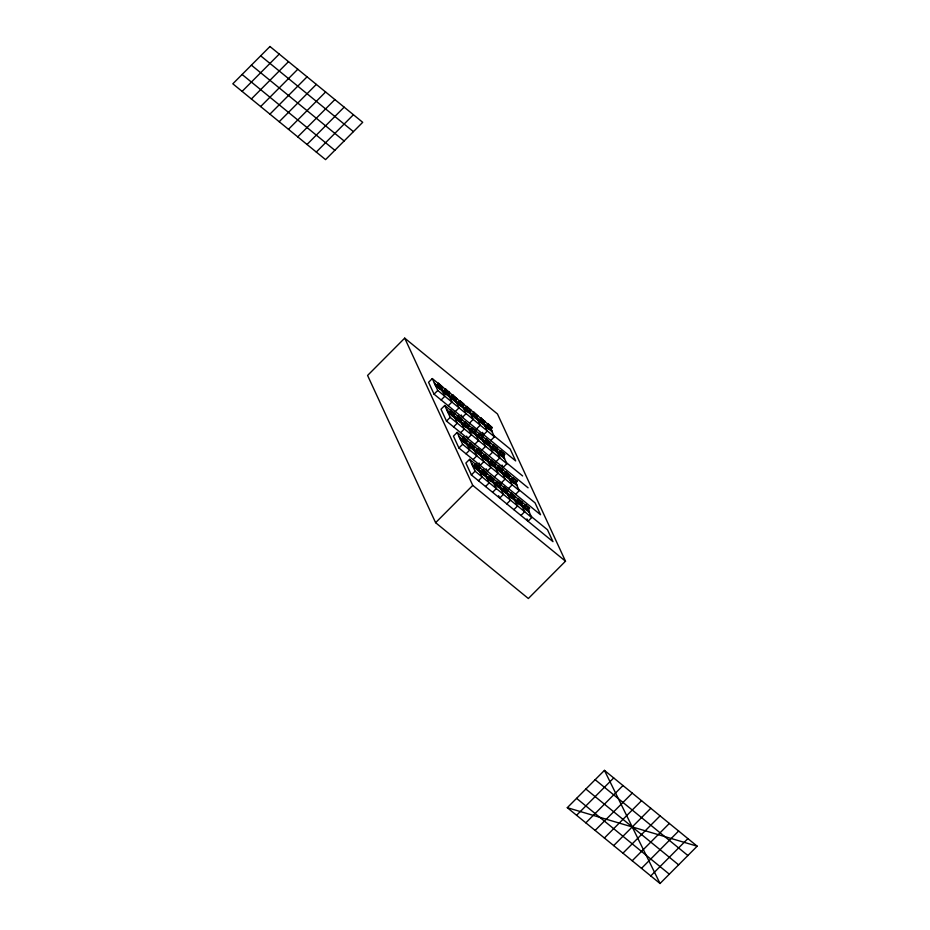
<?xml version="1.0" encoding="UTF-8"?>
<svg xmlns="http://www.w3.org/2000/svg" width="930" height="930" viewBox="0 0 930 930"><rect width="100%" height="100%" fill="white"/><g stroke="black" fill="none" stroke-linecap="round" stroke-linejoin="round"><path stroke-width="1.4" d="M437.112 385.938L438.948 384.102L438.576 383.3L436.74 385.16L437.112 385.938L440.82 388.973L442.657 387.136L438.576 383.3M437.67 386.241L439.181 387.973L440.285 386.868L441.738 388.054M444.203 391.739L446.028 389.891L445.668 389.089L443.819 390.949L444.203 391.739L447.911 394.762L449.736 392.925L445.668 389.089M445.307 392.646L446.226 391.728L445.11 390.809M450.911 396.738L452.747 394.89L456.828 398.714L454.991 400.563L451.283 397.529L450.911 396.738L453.352 399.551L454.456 398.459L455.898 399.633M451.283 397.529L453.108 395.68L452.747 394.89M458.897 401.609C456.223 403.434 461.338 404.992 462.071 406.352L463.907 404.504L463.535 403.713L459.827 400.679L458.897 401.609L460.013 402.516M458.362 403.318L460.199 401.469L459.827 400.679M449.55 412.862L451.387 411.014L451.015 410.223L449.178 412.071L449.55 412.862L453.259 415.896L455.096 414.048L451.015 410.223M451.259 414.094L451.992 415.687A13.543 6.08 -50.7 0 0 451.782 414.734L450.655 413.769L451.573 412.85L450.457 411.944M450.108 413.164L451.62 414.885L452.724 413.792L454.177 414.966M461.699 405.561L463.535 403.713M453.794 414.187L452.887 415.106L453.259 415.896M465.453 409.107L467.279 407.259L466.906 406.468L465.07 408.317L465.453 409.107L469.162 412.141L470.987 410.293L466.906 406.468M456.642 418.651L458.467 416.803L458.095 416.012L456.258 417.861L456.642 418.651L460.35 421.685L462.175 419.837L458.095 416.012M470.069 411.223L468.615 410.037C467.953 412.269 465.07 409.944 467.476 409.095L466.36 408.189M457.188 418.953L458.699 420.686L459.804 419.581L461.257 420.767M463.349 423.65L465.186 421.801L469.255 425.626L467.43 427.475L463.431 423.848M472.533 414.896L474.358 413.048L473.998 412.257L472.161 414.106L472.533 414.896L476.241 417.93L478.078 416.082L473.998 412.257M463.721 424.44L465.546 422.592L465.186 421.801M473.649 415.803L474.556 414.885L473.44 413.978M473.091 415.199L474.602 416.931L475.707 415.826L477.148 417.012M471.336 428.521C468.662 430.346 473.777 431.915 474.509 433.264L476.346 431.415L475.974 430.625L472.266 427.591L471.336 428.521L472.452 429.428M479.613 420.686L481.449 418.849L481.077 418.047L479.241 419.895L479.613 420.686L483.321 423.72L485.158 421.871L481.077 418.047M470.801 430.23L472.638 428.381L472.266 427.591M461.989 439.774L463.814 437.925L463.454 437.135L461.617 438.983L461.989 439.774L465.698 442.808L467.534 440.96L463.454 437.135M481.682 422.72L481.88 422.534A13.543 6.08 -50.7 0 1 482.054 423.51L480.531 421.778L481.635 420.674L480.531 419.767M470.708 430.032L473.242 433.055A13.543 6.08 -50.7 0 0 473.033 432.101L471.905 431.148L472.824 430.218L471.708 429.311M472.87 432.264L473.975 431.16L475.428 432.345M475.044 431.555L474.137 432.473L474.509 433.264M465.325 442.017L467.162 440.169M478.415 434.31C475.742 436.135 480.857 437.704 481.601 439.053L483.426 437.216L483.054 436.414L479.345 433.38L478.415 434.31L479.531 435.228M486.704 426.475L488.529 424.638L488.157 423.836L486.32 425.696L486.704 426.475L490.412 429.509L492.237 427.672L488.157 423.836M477.881 436.019L479.717 434.182L479.345 433.38M469.069 445.563L470.906 443.726L470.534 442.924L468.697 444.773L469.069 445.563L472.777 448.597L474.614 446.749L470.534 442.924M491.319 428.591L489.866 427.405C489.192 429.637 486.32 427.312 488.727 426.475L487.611 425.556M469.627 445.865L471.138 447.597L472.242 446.493L473.696 447.679M481.217 438.263L483.054 436.414M476.695 449.643C474.009 451.469 479.124 453.038 479.868 454.386L481.694 452.55L481.333 451.748L477.613 448.713L476.695 449.643L477.799 450.562M484.972 441.808L486.797 439.971L486.437 439.169L484.588 441.029L484.972 441.808L488.68 444.842L490.505 443.006L486.437 439.169M476.16 451.352L477.985 449.516L477.613 448.713M477.857 452.596L478.59 454.177A13.543 6.08 -50.7 0 0 478.392 453.224L477.253 452.271L478.183 451.352L477.067 450.434M476.055 451.155L478.229 453.387L479.322 452.282L480.775 453.468M492.586 445.9C489.912 447.725 495.027 449.283 495.76 450.632L497.597 448.795L497.225 447.993L493.516 444.959L492.586 445.9L493.702 446.807M492.051 447.609L493.888 445.761L493.516 444.959M474.963 464.977C472.277 466.802 477.404 468.371 478.136 469.72L479.961 467.883L479.601 467.081L475.893 464.047L474.963 464.977L476.079 465.895M483.24 457.142L485.065 455.305L484.704 454.503L482.868 456.363L483.24 457.142L486.948 460.176L488.785 458.339L484.704 454.503M474.428 466.686L476.253 464.849L475.893 464.047M475.544 467.604L476.451 466.686L475.335 465.767M492.958 446.691L494.074 447.597C491.703 448.434 494.528 450.771 495.225 448.539L496.667 449.713M498.759 452.608L500.596 450.759L504.304 453.782L504.676 454.584L502.851 456.432L498.759 452.608L501.572 456.223A13.543 6.08 -50.7 0 0 501.375 455.27L501.2 455.433M490.854 461.234C488.18 463.059 493.295 464.616 494.028 465.976L495.864 464.128L495.492 463.326L491.784 460.292L490.854 461.234L491.97 462.14M499.131 453.398L500.968 451.55L500.596 450.759M490.319 462.942L492.156 461.094L491.784 460.292M481.508 472.487L483.344 470.638L482.972 469.836L481.136 471.696L481.508 472.487L485.216 475.509L487.053 473.672L482.972 469.836M500.247 454.305L501.154 453.387L500.049 452.48M494.946 465.047L493.493 463.872C492.819 466.093 489.947 463.779 492.342 462.931L491.238 462.024M486.134 474.591L484.681 473.405C483.995 475.637 481.136 473.312 483.53 472.475L482.414 471.557M494.562 464.268L493.656 465.186L494.028 465.976M497.411 468.732L499.236 466.883L498.864 466.093L497.027 467.941L497.411 468.732L501.119 471.766L502.944 469.917L498.864 466.093M488.587 478.276L490.424 476.427L490.052 475.625L488.215 477.485L488.587 478.276L492.307 481.31L494.132 479.462L490.052 475.625M499.108 469.964L499.84 471.557A13.543 6.08 -50.7 0 0 499.643 470.603L498.503 469.65L499.433 468.72L498.317 467.813M497.957 469.034L499.48 470.766L500.573 469.662L502.026 470.847M496.213 482.356C493.528 484.181 498.654 485.739 499.387 487.099L501.212 485.251L500.851 484.46L497.143 481.426L496.213 482.356L497.318 483.263M504.49 474.521L506.315 472.673L505.955 471.882L504.118 473.73L504.49 474.521L508.199 477.555L510.035 475.707L505.955 471.882M495.678 484.065L497.504 482.217L497.143 481.426M495.574 483.867L498.108 486.89A13.543 6.08 -50.7 0 0 497.91 485.937L496.783 484.983L497.701 484.053L496.585 483.147M497.748 486.099L498.852 484.995L500.294 486.181M512.105 478.601C509.431 480.426 514.546 481.996 515.278 483.344L517.115 481.496L516.743 480.705L513.034 477.671L512.105 478.601L513.221 479.508M503.293 488.145C500.619 489.971 505.734 491.528 506.466 492.888L508.303 491.04L507.931 490.25L504.223 487.215L503.293 488.145L504.409 489.052M511.57 480.31L513.407 478.462L513.034 477.671M502.758 489.854L504.595 488.006L504.223 487.215M515.278 483.344L513.453 481.368L513.837 482.159A13.543 6.08 -50.7 0 1 514.011 483.135L512.488 481.403L513.593 480.299L512.488 479.392M503.874 490.761L504.781 489.843L503.665 488.936M513.639 482.345L514.743 481.24L516.197 482.426M506.094 492.098L507.931 490.25M509.838 495.644L511.674 493.795L511.302 493.005L509.466 494.853L509.838 495.644L513.558 498.678L515.383 496.829L511.302 493.005M510.396 495.946L511.907 497.678L513.011 496.574L514.464 497.759M516.929 501.433L518.754 499.596L518.394 498.794L516.545 500.642L516.929 501.433L520.637 504.467L522.462 502.619L518.394 498.794M521.544 503.549L520.102 502.363C519.44 504.595 516.545 502.27 518.952 501.421L517.836 500.514M523.637 506.443L525.473 504.583L529.554 508.419L527.717 510.256L523.73 506.629M524.009 507.222L525.845 505.385L525.473 504.583M524.834 507.548L526.078 509.256L527.182 508.152L528.624 509.338M242.102 91.396L279.233 54.08M251.367 98.975L288.509 61.659M260.644 106.555L297.786 69.25M269.921 114.134L307.063 76.83M279.198 121.714L316.328 84.409M288.463 129.305L325.605 91.989M297.74 136.884L334.881 99.568M307.016 144.464L344.147 107.159M316.293 152.043L353.423 114.739M404.713 338.136L367.583 375.453L435.612 522.695L528.356 598.513L565.498 561.197L497.457 413.955L404.713 338.136L472.754 485.379L565.498 561.197M492.237 427.672L432.276 378.58L428.567 382.311L434.054 394.18L515.662 460.908L510.175 449.027L492.865 434.88M434.054 394.18L437.763 390.449L432.276 378.58M441.134 399.97L444.854 396.238L441.425 388.821L444.505 391.344M448.446 393.053L449.376 392.123M504.676 454.584L444.714 405.492L441.006 409.223L446.493 421.104L528.101 487.82M452.898 398.261A13.543 6.08 -50.7 0 1 453.154 398.598L453.712 400.353A13.543 6.08 -50.7 0 0 453.515 399.389L453.166 398.586M448.225 405.771L451.934 402.039L448.504 394.611L450.562 396.296M455.526 398.854L456.456 397.912M455.305 411.56L459.013 407.828L455.584 400.4L460.606 405.189A13.543 6.08 -50.7 0 1 460.803 406.143L459.281 404.411L460.385 403.306L459.281 402.399M446.493 421.104L450.201 417.372L444.714 405.492M470.627 409.502L468.778 411.351L469.162 412.141M453.573 426.893L457.293 423.162L453.852 415.733L456.944 418.256M460.885 419.976L461.803 419.046M464.547 424.754L466.151 427.265A13.543 6.08 -50.7 0 0 465.953 426.312L465.791 426.475M517.115 481.496L457.153 432.404L453.445 436.135L458.932 448.016L540.539 514.732L535.052 502.863L517.161 488.238M469.476 423.138L473.184 419.407L470.847 414.362A13.543 6.08 -50.7 0 0 469.755 411.978L474.765 416.768A13.543 6.08 -50.7 0 1 474.963 417.721L474.23 416.14M460.652 432.683L464.372 428.951L460.943 421.523L463 423.208M467.964 425.766L468.894 424.836M476.555 428.928L480.264 425.196L476.834 417.779L479.927 420.302M483.856 422.011L484.786 421.081M458.932 448.016L462.64 444.284L457.153 432.404M474.823 444.261L478.543 440.529L475.102 433.113L478.718 436.344L477.601 435.426M466.011 453.805L469.72 450.074L466.29 442.645L469.383 445.179M476.672 465.116L469.592 459.327L465.872 463.059L471.359 474.928L552.978 541.655L547.491 529.775L529.6 515.15M490.726 440.506L494.435 436.786L491.005 429.358A13.543 6.08 -50.7 0 1 492.098 431.729L435.438 385.404A13.543 6.08 -50.7 0 0 434.333 383.032L439.355 387.81A13.543 6.08 -50.7 0 1 439.553 388.763L438.821 387.182M481.903 450.05L485.623 446.319L482.193 438.902L485.274 441.425M490.145 442.203L488.308 444.063L488.68 444.842M473.091 459.594L476.811 455.863L473.382 448.446L476.892 451.48M480.403 452.678L481.333 451.748M488.994 455.84L492.702 452.12L489.273 444.691L494.283 449.469A13.543 6.08 -50.7 0 1 494.493 450.434L493.749 448.841M496.295 448.934L497.225 447.993M487.483 458.467L488.413 457.537M471.359 474.928L475.079 471.196L469.592 459.327M499.852 453.526L500.061 454.491M496.074 461.64L499.794 457.909L496.353 450.48L498.41 452.166M435.612 522.695L472.754 485.379M503.374 454.724L504.304 453.782M478.45 480.717L482.159 476.985L478.729 469.569L481.821 472.091M485.751 473.8L486.681 472.87M449.864 412.467L446.772 409.944A13.543 6.08 -50.7 0 1 447.876 412.316L504.537 458.641A13.543 6.08 -50.7 0 0 503.444 456.27L506.873 463.698L503.153 467.43L502.061 465.047M494.342 476.974L498.062 473.242L494.632 465.814L497.713 468.336M501.654 470.057L502.584 469.127M485.53 486.518L489.25 482.786L485.809 475.358L490.831 480.136A13.543 6.08 -50.7 0 1 491.028 481.101L490.296 479.508M501.433 482.763L505.141 479.031L501.712 471.603L504.792 474.126M509.663 474.916L507.827 476.765L508.199 477.555M492.609 492.307L496.329 488.576L490.842 476.695M499.922 485.39L500.851 484.46M508.512 488.552L512.221 484.821L508.791 477.392L512.314 480.438M515.813 481.635L516.743 480.705M515.592 494.342L519.312 490.61L515.883 483.182A13.543 6.08 -50.7 0 1 516.975 485.565L460.303 439.239A13.543 6.08 -50.7 0 0 459.211 436.856L462.303 439.379M506.78 503.886L510.5 500.154L507.059 492.726L512.081 497.515A13.543 6.08 -50.7 0 1 512.279 498.468L511.547 496.887M513.86 509.675L517.58 505.943L514.15 498.515L517.661 501.561M521.172 502.758L522.102 501.828M520.951 515.464L524.659 511.733L521.23 504.316L523.288 505.99M528.252 508.547L529.182 507.617M475.16 466.814L471.65 463.779A13.543 6.08 -50.7 0 1 472.742 466.151L529.414 512.476A13.543 6.08 -50.7 0 0 528.31 510.105L531.739 517.522L528.031 521.253L526.938 518.882M567.3 807.682L604.442 770.377L697.175 846.195L660.033 883.5L567.3 807.682L697.175 846.195M576.577 815.261L613.707 777.957M585.854 822.841L622.984 785.536M595.119 830.432L632.261 793.116M604.395 838.011L641.537 800.695M613.672 845.591L650.802 808.286M622.937 853.17L660.079 815.866M632.214 860.75L669.356 823.445M641.491 868.341L678.633 831.025M650.768 875.921L687.898 838.604M438.03 387.031L439.134 385.938L438.03 385.02M446.272 393.762L446.458 393.588A13.543 6.08 -50.7 0 1 446.632 394.564L444.098 391.542M452.201 398.621L453.305 397.517L452.189 396.61M460.431 405.352L461.536 404.248L462.989 405.434M457.56 419.744L458.664 418.64L457.548 417.733M473.451 415.989L473.265 415.024L473.614 415.826M464.64 425.533L465.744 424.429L464.628 423.522M466.604 441.89L465.163 440.704C464.477 442.924 461.617 440.611 464.012 439.762L462.896 438.855M482.507 438.135L481.054 436.949C480.38 439.181 477.509 436.856 479.903 436.007L478.799 435.101M469.987 446.656L471.092 445.551L469.987 444.645M489.587 443.924L488.145 442.738C487.46 444.97 484.6 442.645 486.995 441.808L485.879 440.89M485.309 459.176L485.495 458.99A13.543 6.08 -50.7 0 1 485.669 459.966L484.158 458.246L485.262 457.142L484.146 456.223M479.043 468.801L477.601 467.616L476.497 468.72L475.346 467.197M493.214 480.38L491.761 479.206C491.087 481.426 488.215 479.113 490.61 478.264L489.506 477.357M509.105 476.637L507.664 475.451C506.978 477.671 504.118 475.358 506.513 474.509L505.397 473.603M503.688 490.366L505.199 492.679A13.543 6.08 -50.7 0 0 504.99 491.726L504.827 491.307M504.827 491.889L505.932 490.784L507.373 491.97M510.768 496.736L511.86 495.632L510.756 494.725M524.927 508.315L526.031 507.222L524.915 506.304M451.62 414.303L451.422 413.931M458.339 419.883L459.071 421.476A13.543 6.08 -50.7 0 0 458.874 420.523L458.502 419.721M474.509 416.152L474.788 416.745L474.405 415.966M478.125 452.608L479.868 454.386M494.028 448.865L494.318 449.457L493.923 448.678M483.216 473.719L483.949 475.3A13.543 6.08 -50.7 0 0 483.74 474.347L483.379 473.556M512.593 481.066L513.802 482.182L513.546 481.566M511.919 497.097L511.709 496.713M260.679 55.823L353.412 131.642M251.391 65.158L344.135 140.976M242.114 74.481L334.847 150.3M451.817 395.82L452.933 396.726M448.818 393.843L447.365 392.658L446.458 393.588L445.226 392.495M484.239 422.801L482.786 421.616L481.88 422.534L479.52 420.488M465.756 408.712L462.675 406.189A13.543 6.08 -50.7 0 1 463.768 408.572L466.104 413.618L462.384 417.349L461.292 414.978M485.018 425.94A13.543 6.08 -50.7 0 0 483.925 423.569L485.983 425.243M453.154 398.598L453.515 399.389L452.003 397.656L453.259 398.784M437.763 390.449L494.435 436.786M468.336 426.556L466.895 425.37L465.976 426.289L464.442 424.58M503.758 455.514L502.305 454.328L501.398 455.247L500.061 453.91M469.127 429.695A13.543 6.08 -50.7 0 0 468.023 427.312L471.545 430.358M505.839 462.233L522.614 475.939M450.201 417.372L506.873 463.698M487.855 459.257L486.413 458.072L485.495 458.99L483.96 457.281L484.158 458.246M481.554 456.607A13.543 6.08 -50.7 0 0 480.461 454.235L482.519 455.909M488.645 462.396A13.543 6.08 -50.7 0 0 487.541 460.025L491.063 463.059M462.64 444.284L519.312 490.61M477.683 465.942L526.264 505.653M476.253 464.849L479.961 467.883M483.344 470.638L487.053 473.672M490.424 476.427L494.132 479.462M497.504 482.217L501.212 485.251M504.595 488.006L508.303 491.04M511.674 493.795L515.383 496.829M518.754 499.596L522.462 502.619M525.845 505.385L529.554 508.419M483.391 473.544L485.216 475.509M496.411 484.181L492.9 481.147A13.543 6.08 -50.7 0 1 493.993 483.519M504.92 491.505L499.98 486.936A13.543 6.08 -50.7 0 1 501.072 489.308L503.409 494.365L499.701 498.096L498.596 495.725M475.079 471.196L531.739 517.522M595.154 779.7L687.886 855.519M585.865 789.024L678.609 864.842M576.588 798.359L669.321 874.177M436.833 385.346L438.042 386.45M443.912 391.135L445.028 392.053M458.083 402.725L459.188 403.632M472.242 414.303L473.254 415.036M479.334 420.093L480.438 421.011M456.351 418.058L458.874 420.523L458.606 419.907M484.681 441.215L485.797 442.134M491.772 447.016L493.074 448.365M498.852 452.805L499.956 453.712M504.2 473.928L505.316 474.835M511.291 479.717L512.395 480.624M461.699 439.181L462.815 440.088M468.79 444.97L469.894 445.889M475.869 450.759L476.985 451.678M482.949 456.549L483.972 457.269M497.12 468.139L498.236 469.046M488.308 477.683L489.517 479.369M495.388 483.472L496.504 484.379M502.479 489.261L503.583 490.168M509.559 495.051L510.675 495.957M516.638 500.84L517.754 501.758M474.137 466.093L475.253 467.011M472.428 414.699L473.544 415.617M486.599 426.277L488.936 428.346A13.543 6.08 -50.7 0 1 489.134 429.3L488.401 427.719M437.019 385.741L438.123 386.659M451.178 397.331L452.201 398.04M458.269 403.12L459.397 404.073M465.349 408.909L467.685 410.979A13.543 6.08 -50.7 0 1 467.883 411.932L467.151 410.351M499.038 453.201L500.224 454.328M456.537 418.454L457.641 419.36M463.617 424.243L464.64 424.952M477.788 435.821L480.124 437.891A13.543 6.08 -50.7 0 1 480.322 438.844L479.589 437.263M484.867 441.622L487.204 443.68A13.543 6.08 -50.7 0 1 487.401 444.633L486.669 443.052M491.958 447.411L492.981 448.121M449.457 412.664L450.655 413.769M490.226 462.745L492.563 464.802A13.543 6.08 -50.7 0 1 492.761 465.767L492.028 464.175M497.306 468.534L498.503 469.65M504.386 474.323L506.722 476.393A13.543 6.08 -50.7 0 1 506.92 477.346L506.187 475.765M511.477 480.113L512.663 481.24M461.885 439.576L464.221 441.645A13.543 6.08 -50.7 0 1 464.419 442.599L463.686 441.018M468.976 445.365L471.312 447.435A13.543 6.08 -50.7 0 1 471.51 448.388L470.778 446.807M483.135 456.956L484.263 457.909M516.824 501.235L519.161 503.304A13.543 6.08 -50.7 0 1 519.359 504.258L518.626 502.677M523.916 507.024L526.24 509.094A13.543 6.08 -50.7 0 1 526.438 510.047L525.706 508.466M474.323 466.488L476.66 468.557A13.543 6.08 -50.7 0 1 476.858 469.511L476.125 467.93M481.415 472.289L483.577 473.928M488.494 478.078L489.517 478.787M502.665 489.657L503.769 490.575M509.745 495.446L510.768 496.155M478.811 436.53L478.718 436.344M484.065 457.467L484.158 457.665M489.424 478.59L489.622 479.031M518.905 502.688L519.184 503.281M490.412 429.509L490.122 428.916M483.321 423.72L482.949 422.929M495.76 450.632L495.388 449.853M520.637 504.467L518.812 502.491L519.08 503.095M476.241 417.93L475.869 417.14M501.119 471.766L500.828 471.173M513.558 498.678L513.267 498.085M481.601 439.053L481.31 438.46M506.466 492.888L506.187 492.296M462.071 406.352L461.792 405.759M499.387 487.099L499.015 486.309M454.991 400.563L454.619 399.772M492.307 481.31L491.924 480.519M447.911 394.762L447.528 393.983M460.35 421.685L459.966 420.895M472.777 448.597L472.405 447.807M440.82 388.973L440.448 388.182M465.698 442.808L465.419 442.215M478.136 469.72L477.846 469.127M525.02 507.943L524.939 507.734M485.983 442.529L485.693 441.948L485.995 442.575M478.601 436.158L478.892 436.74M452.003 397.656L452.294 398.238M470.08 446.284L469.999 446.075M505.513 475.276L505.409 475.032M463.012 440.529L462.908 440.285M604.442 770.377L660.033 883.5M483.925 423.569L487.355 430.985L483.635 434.717L482.542 432.345M505.048 474.823L505.409 475.614M499.271 469.801L499.561 470.382M498.12 468.86L498.492 469.662M485.518 442.11L485.89 442.901M503.479 489.994L503.851 490.784M466 409.409L466.372 410.2M478.439 436.321L478.811 437.112M490.877 463.233L491.238 464.035M487.541 460.025L490.97 467.453L487.262 471.173L486.169 468.801M468.023 427.312L471.452 434.74L467.744 438.472L466.639 436.1M480.461 454.235L483.891 461.652L480.182 465.384L479.078 463.012M444.749 392.03L445.121 392.832M438.983 387.02L439.274 387.601M450.271 412.99L450.643 413.792M475.149 466.825L475.509 467.616M462.547 440.076L462.908 440.867M474.974 466.988L475.346 467.778M496.353 450.48A13.543 6.08 -50.7 0 1 497.457 452.852M501.712 471.603A13.543 6.08 -50.7 0 1 502.805 473.975M494.632 465.814A13.543 6.08 -50.7 0 1 495.725 468.185M485.96 475.497A13.543 6.08 -50.7 0 1 486.913 477.729M448.504 394.611A13.543 6.08 -50.7 0 1 449.597 396.982M441.425 388.821A13.543 6.08 -50.7 0 1 442.517 391.193M455.584 400.4A13.543 6.08 -50.7 0 1 456.688 402.771M478.729 469.569A13.543 6.08 -50.7 0 1 479.834 471.94M508.791 477.392A13.543 6.08 -50.7 0 1 509.896 479.775M460.943 421.523A13.543 6.08 -50.7 0 1 462.036 423.906M453.852 415.733A13.543 6.08 -50.7 0 1 454.956 418.105M482.193 438.902A13.543 6.08 -50.7 0 1 483.286 441.273M475.102 433.113A13.543 6.08 -50.7 0 1 476.207 435.484M473.382 448.446A13.543 6.08 -50.7 0 1 474.474 450.818M466.29 442.645A13.543 6.08 -50.7 0 1 467.395 445.028M476.834 417.779A13.543 6.08 -50.7 0 1 477.939 420.151M521.23 504.316A13.543 6.08 -50.7 0 1 522.323 506.687M514.15 498.515A13.543 6.08 -50.7 0 1 515.243 500.898M507.059 492.726A13.543 6.08 -50.7 0 1 508.164 495.109M489.273 444.691A13.543 6.08 -50.7 0 1 490.366 447.063M269.967 46.5L232.826 83.805L325.558 159.623L362.7 122.318L269.967 46.5"/></g></svg>
